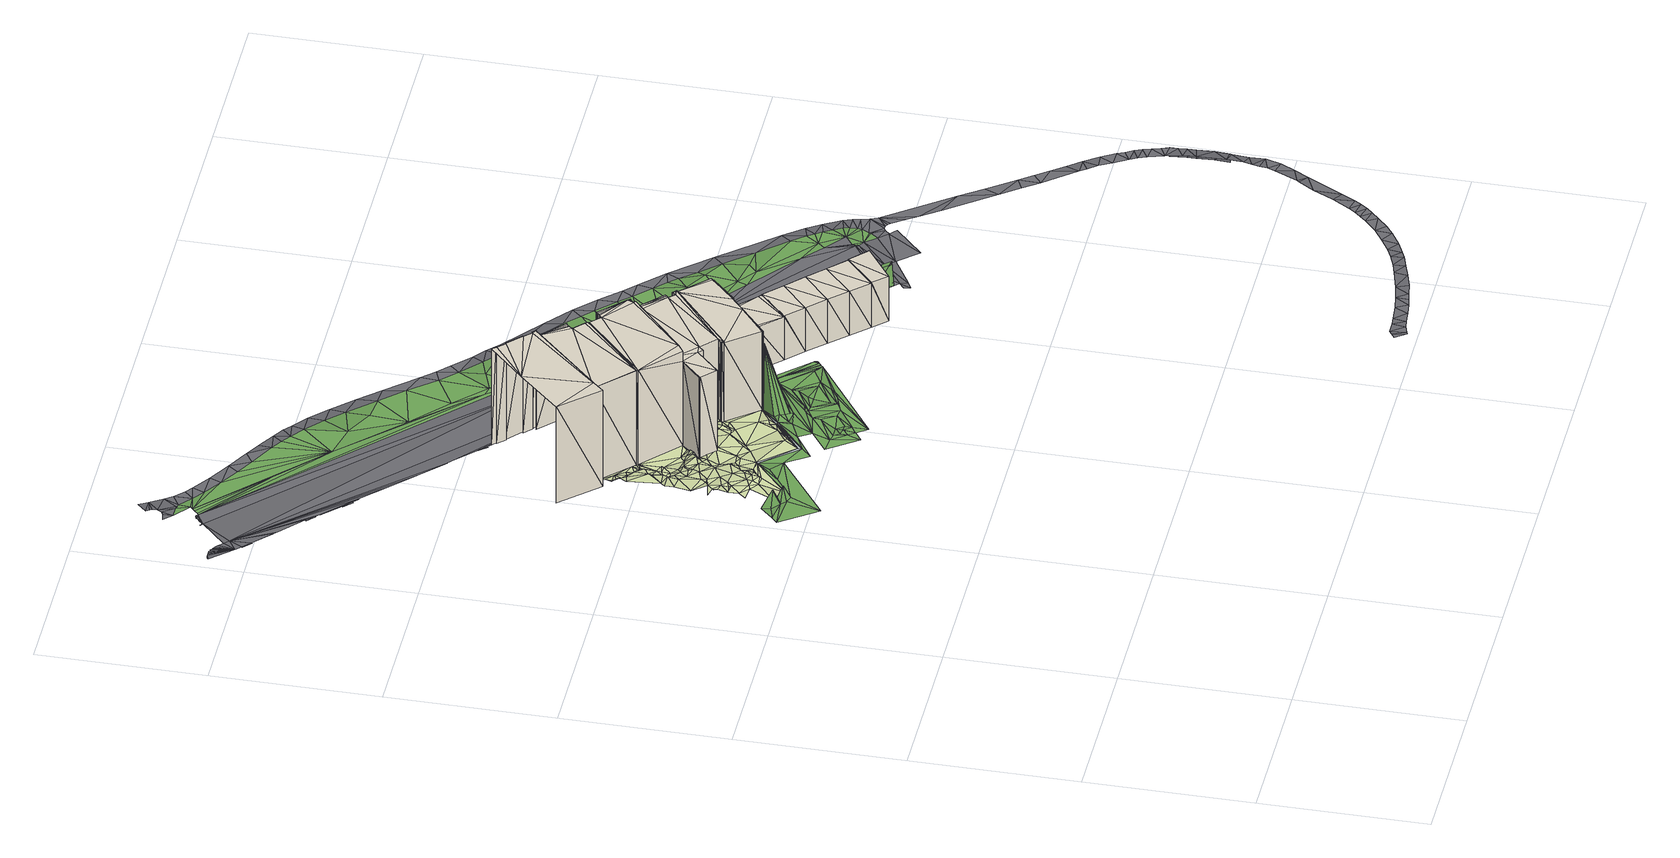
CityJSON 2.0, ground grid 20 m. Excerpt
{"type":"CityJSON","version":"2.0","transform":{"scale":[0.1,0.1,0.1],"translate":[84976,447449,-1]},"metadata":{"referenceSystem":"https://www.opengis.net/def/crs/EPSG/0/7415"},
"CityObjects":{
"building1":{"type":"Building","attributes":{"bgt_status":"bestaand","hoek":"(1:43.9)","identificatiebagpnd":"503100000029913","identificatiebagvbolaagstehuisnummer":"(1:503010000003308)","measuredHeight":13.64,"min-height-surface":0.24,"plaatsingspunt":"(1:85006.313447542.303)","plus_status":"geenWaarde","relatievehoogteligging":"0","tekst":"(1:49)"},"geometry":[{"type":"MultiSurface","lod":"1","boundaries":[[[0,1,2]],[[0,3,4]],[[1,0,5]],[[6,5,7]],[[6,7,8]],[[9,5,10]],[[5,9,7]],[[11,9,12]],[[9,10,12]],[[4,3,13]],[[5,4,10]],[[5,0,4]],[[13,3,14]],[[15,16,0]],[[0,16,3]],[[17,18,2]],[[2,18,15]],[[2,15,0]],[[19,17,1]],[[1,17,2]],[[20,21,8]],[[8,21,6]],[[22,20,7]],[[7,20,8]],[[23,22,9]],[[9,22,7]],[[24,23,11]],[[11,23,9]],[[25,24,12]],[[12,24,11]],[[26,25,10]],[[10,25,12]],[[27,26,4]],[[4,26,10]],[[28,27,13]],[[13,27,4]],[[29,28,14]],[[14,28,13]],[[30,29,16]],[[16,29,3]],[[3,29,14]]]}]},
"object1":{"type":"GenericCityObject","attributes":{"bgt_status":"bestaand","bgt_type":"muur","plus_status":"geenWaarde","plus_type":"waardeOnbekend","relatievehoogteligging":"0"},"geometry":[{"type":"MultiSurface","lod":"1","boundaries":[[[31,32,33]],[[34,31,33]],[[35,36,34]],[[37,38,31]],[[36,37,31]],[[34,36,31]]]}]},
"building2":{"type":"Building","attributes":{"bgt_status":"bestaand","hoek":"(1:43.9)","identificatiebagpnd":"503100000029914","identificatiebagvbohoogstehuisnummer":"(1:503010000003310)","identificatiebagvbolaagstehuisnummer":"(1:503010000003309)","measuredHeight":12.93,"min-height-surface":-0.14,"plaatsingspunt":"(1:85009.378447538.258)","plus_status":"geenWaarde","relatievehoogteligging":"0","tekst":"(1:50-51)"},"geometry":[{"type":"MultiSurface","lod":"1","boundaries":[[[39,40,16]],[[15,41,16]],[[42,39,16]],[[43,42,16]],[[41,43,16]],[[44,41,15]],[[44,45,46]],[[41,44,46]],[[47,48,44]],[[44,48,45]],[[18,49,15]],[[15,49,47]],[[15,47,44]],[[50,30,40]],[[40,30,16]],[[51,50,39]],[[39,50,40]],[[52,51,42]],[[42,51,39]],[[53,52,43]],[[43,52,42]],[[54,53,41]],[[41,53,43]],[[55,54,46]],[[46,54,41]],[[56,55,48]],[[48,55,45]],[[45,55,46]]]}]},
"building3":{"type":"Building","attributes":{"bgt_status":"bestaand","hoek":"(1:43.9)","identificatiebagpnd":"503100000022862","identificatiebagvbohoogstehuisnummer":"(1:503010000003312)","identificatiebagvbolaagstehuisnummer":"(1:503010000003311)","measuredHeight":12.83,"min-height-surface":-0.34,"plaatsingspunt":"(1:85011.805447532.804)","plus_status":"geenWaarde","relatievehoogteligging":"0","tekst":"(1:52-53)"},"geometry":[{"type":"MultiSurface","lod":"1","boundaries":[[[57,58,59]],[[57,60,58]],[[58,48,47]],[[58,61,48]],[[58,60,61]],[[57,62,63]],[[64,60,65]],[[66,64,65]],[[67,66,65]],[[67,65,68]],[[68,65,69]],[[65,70,71]],[[65,63,70]],[[60,63,65]],[[60,57,63]],[[72,73,57]],[[57,73,62]],[[74,72,59]],[[59,72,57]],[[75,76,58]],[[58,76,74]],[[58,74,59]],[[49,75,47]],[[47,75,58]],[[77,56,61]],[[61,56,48]],[[78,77,60]],[[60,77,61]],[[79,78,64]],[[64,78,60]],[[80,79,66]],[[66,79,64]],[[81,80,67]],[[67,80,66]],[[82,81,68]],[[68,81,67]],[[83,82,69]],[[69,82,68]],[[84,83,65]],[[65,83,69]],[[85,84,71]],[[71,84,65]],[[86,85,70]],[[70,85,71]],[[87,86,63]],[[63,86,70]],[[88,87,73]],[[73,87,62]],[[62,87,63]]]}]},
"object2":{"type":"GenericCityObject","attributes":{"bgt_status":"bestaand","bgt_type":"muur","plus_status":"geenWaarde","plus_type":"waardeOnbekend","relatievehoogteligging":"0"},"geometry":[{"type":"MultiSurface","lod":"1","boundaries":[[[35,37,36]],[[35,89,90]],[[37,35,90]]]}]},
"building4":{"type":"Building","attributes":{"bgt_status":"bestaand","hoek":"(1:43.9)","identificatiebagpnd":"503100000022863","identificatiebagvbohoogstehuisnummer":"(1:503010000003314)","identificatiebagvbolaagstehuisnummer":"(1:503010000003313)","measuredHeight":11.42,"min-height-surface":0.3,"plaatsingspunt":"(1:85018.008447530.384)","plus_status":"geenWaarde","relatievehoogteligging":"0","tekst":"(1:54-55)"},"geometry":[{"type":"MultiSurface","lod":"1","boundaries":[[[91,92,93]],[[91,94,95]],[[91,93,94]],[[96,93,92]],[[97,98,99]],[[99,74,100]],[[99,98,72]],[[100,74,101]],[[101,74,102]],[[99,72,74]],[[98,103,72]],[[72,103,73]],[[103,104,105]],[[105,106,107]],[[107,106,108]],[[103,98,104]],[[105,104,106]],[[98,93,104]],[[109,96,92]],[[104,93,96]],[[109,110,96]],[[110,109,111]],[[112,113,91]],[[91,113,92]],[[114,115,95]],[[95,115,112]],[[95,112,91]],[[116,114,94]],[[94,114,95]],[[117,116,93]],[[93,116,94]],[[118,117,98]],[[98,117,93]],[[119,118,97]],[[97,118,98]],[[120,119,99]],[[99,119,97]],[[121,120,100]],[[100,120,99]],[[122,121,101]],[[101,121,100]],[[123,122,102]],[[102,122,101]],[[76,123,74]],[[74,123,102]],[[124,88,103]],[[103,88,73]],[[125,124,105]],[[105,124,103]],[[126,125,107]],[[107,125,105]],[[127,126,108]],[[108,126,107]],[[128,127,106]],[[106,127,108]],[[129,128,104]],[[104,128,106]],[[130,129,96]],[[96,129,104]],[[131,130,110]],[[110,130,96]],[[132,131,111]],[[111,131,110]],[[133,132,109]],[[109,132,111]],[[134,133,113]],[[113,133,92]],[[92,133,109]]]}]},
"building5":{"type":"Building","attributes":{"bgt_status":"bestaand","hoek":"(1:43.9)","identificatiebagpnd":"503100000026302","identificatiebagvbolaagstehuisnummer":"(1:503010000003316)","measuredHeight":11.22,"min-height-surface":0.28,"plaatsingspunt":"(1:85021.496447524.002)","plus_status":"geenWaarde","relatievehoogteligging":"0","tekst":"(1:57)"},"geometry":[{"type":"MultiSurface","lod":"1","boundaries":[[[135,136,137]],[[137,113,138]],[[138,113,139]],[[139,140,141]],[[139,112,140]],[[139,113,112]],[[137,142,113]],[[135,137,138]],[[143,144,135]],[[135,144,136]],[[145,143,138]],[[138,143,135]],[[146,145,139]],[[139,145,138]],[[89,146,141]],[[141,146,139]],[[90,89,140]],[[140,89,141]],[[115,90,112]],[[112,90,140]],[[147,134,142]],[[142,134,113]],[[148,147,137]],[[137,147,142]],[[144,148,136]],[[136,148,137]]]}]},
"object3":{"type":"GenericCityObject","attributes":{"bgt_status":"bestaand","bgt_type":"muur","plus_status":"geenWaarde","plus_type":"waardeOnbekend","relatievehoogteligging":"0"},"geometry":[{"type":"MultiSurface","lod":"1","boundaries":[[[149,147,150]],[[150,147,144]],[[150,144,151]],[[147,148,144]]]}]},
"building6":{"type":"Building","attributes":{"bgt_status":"bestaand","hoek":"(1:46.1)","identificatiebagpnd":"503100000018587","identificatiebagvbolaagstehuisnummer":"(1:503010000005337)","measuredHeight":6.19,"min-height-surface":0.2,"plaatsingspunt":"(1:85027.406447519.861)","plus_status":"geenWaarde","relatievehoogteligging":"0","tekst":"(1:77)"},"geometry":[{"type":"MultiSurface","lod":"1","boundaries":[[[152,153,154]],[[155,156,157]],[[154,155,157]],[[158,159,155]],[[154,158,155]],[[153,158,154]],[[153,160,158]],[[161,162,152]],[[152,162,153]],[[163,164,157]],[[157,164,154]],[[165,163,156]],[[156,163,157]],[[166,165,155]],[[155,165,156]],[[167,166,159]],[[159,166,155]],[[168,167,158]],[[158,167,159]],[[169,168,160]],[[160,168,158]],[[162,169,153]],[[153,169,160]]]}]},
"object4":{"type":"GenericCityObject","attributes":{"bgt_status":"bestaand","bgt_type":"muur","plus_status":"geenWaarde","plus_type":"waardeOnbekend","relatievehoogteligging":"0"},"geometry":[{"type":"MultiSurface","lod":"1","boundaries":[[[169,170,171]],[[169,167,168]],[[171,172,167]],[[169,171,167]]]}]},
"building7":{"type":"Building","attributes":{"bgt_status":"bestaand","identificatiebagpnd":"503100000018590","measuredHeight":6.28,"min-height-surface":0.19,"plus_status":"geenWaarde","relatievehoogteligging":"0"},"geometry":[{"type":"MultiSurface","lod":"1","boundaries":[[[173,174,175]],[[173,175,176]],[[164,177,154]],[[154,177,176]],[[176,177,173]],[[152,154,175]],[[175,154,176]],[[178,161,174]],[[174,161,152]],[[174,152,175]]]}]},
"building8":{"type":"Building","attributes":{"bgt_status":"bestaand","hoek":"(1:46.1)","identificatiebagpnd":"503100000027996","identificatiebagvbolaagstehuisnummer":"(1:503010000005336)","measuredHeight":6.31,"min-height-surface":0.19,"plaatsingspunt":"(1:85031.465447515.641)","plus_status":"geenWaarde","relatievehoogteligging":"0","tekst":"(1:75)"},"geometry":[{"type":"MultiSurface","lod":"1","boundaries":[[[179,180,174]],[[179,174,173]],[[177,181,173]],[[173,181,179]],[[182,178,180]],[[180,178,174]]]}]},
"building9":{"type":"Building","attributes":{"bgt_status":"bestaand","identificatiebagpnd":"503100000027998","measuredHeight":6.31,"min-height-surface":0.19,"plus_status":"geenWaarde","relatievehoogteligging":"0"},"geometry":[{"type":"MultiSurface","lod":"1","boundaries":[[[183,184,180]],[[183,180,179]],[[181,185,179]],[[179,185,183]],[[186,182,184]],[[184,182,180]]]}]},
"building10":{"type":"Building","attributes":{"bgt_status":"bestaand","hoek":"(1:46.1)","identificatiebagpnd":"503100000018594","identificatiebagvbolaagstehuisnummer":"(1:503010000005335)","measuredHeight":6.26,"min-height-surface":0.2,"plaatsingspunt":"(1:85035.520447511.425)","plus_status":"geenWaarde","relatievehoogteligging":"0","tekst":"(1:73)"},"geometry":[{"type":"MultiSurface","lod":"1","boundaries":[[[187,188,184]],[[187,184,183]],[[185,189,183]],[[183,189,187]],[[190,186,188]],[[188,186,184]]]}]},
"building11":{"type":"Building","attributes":{"bgt_status":"bestaand","identificatiebagpnd":"503100000027997","measuredHeight":6.42,"min-height-surface":0.2,"plus_status":"geenWaarde","relatievehoogteligging":"0"},"geometry":[{"type":"MultiSurface","lod":"1","boundaries":[[[191,192,193]],[[191,193,194]],[[189,195,187]],[[187,195,194]],[[194,195,191]],[[188,187,193]],[[193,187,194]],[[196,190,192]],[[192,190,188]],[[192,188,193]]]}]},
"landuse1":{"type":"LandUse","attributes":{"bgt_fysiekvoorkomen":"erf","bgt_status":"bestaand","onbegroeidterreindeeloptalud":"0","plus_fysiekvoorkomen":"waardeOnbekend","plus_status":"geenWaarde","relatievehoogteligging":"0"},"geometry":[{"type":"MultiSurface","lod":"1","boundaries":[[[197,198,199]],[[200,197,199]],[[201,202,203]],[[200,203,197]],[[201,204,205]],[[201,203,206]],[[205,207,208]],[[206,204,201]],[[204,209,205]],[[209,207,205]],[[208,210,211]],[[210,212,213]],[[208,207,210]],[[206,203,200]],[[210,207,212]],[[214,200,199]],[[199,198,33]],[[204,215,209]],[[207,209,215]],[[206,216,204]],[[217,206,200]],[[212,218,219]],[[216,215,204]],[[216,206,217]],[[220,221,219]],[[222,212,207]],[[215,222,207]],[[217,200,223]],[[224,219,218]],[[225,218,212]],[[216,217,226]],[[223,200,214]],[[224,220,219]],[[227,215,216]],[[226,217,223]],[[225,212,222]],[[228,229,221]],[[214,199,33]],[[227,222,215]],[[225,224,218]],[[220,228,221]],[[230,216,226]],[[231,223,214]],[[228,232,229]],[[231,226,223]],[[227,216,230]],[[233,226,231]],[[234,220,224]],[[224,225,235]],[[230,226,236]],[[226,233,236]],[[237,232,228]],[[222,238,225]],[[228,220,239]],[[239,220,234]],[[227,230,240]],[[234,224,235]],[[238,222,227]],[[240,230,236]],[[241,233,231]],[[231,214,33]],[[242,243,232]],[[238,235,225]],[[237,244,232]],[[236,233,241]],[[241,240,236]],[[245,228,239]],[[245,237,228]],[[244,242,232]],[[246,239,234]],[[240,247,227]],[[243,248,249]],[[250,234,235]],[[251,252,253]],[[248,243,242]],[[241,231,33]],[[246,234,254]],[[255,256,252]],[[245,239,246]],[[247,238,227]],[[250,254,234]],[[249,256,255]],[[257,240,241]],[[258,237,245]],[[237,258,244]],[[259,249,248]],[[249,259,256]],[[260,235,238]],[[247,240,257]],[[256,261,252]],[[253,252,261]],[[262,245,246]],[[263,250,235]],[[253,261,18]],[[259,248,264]],[[242,265,248]],[[262,258,245]],[[266,254,250]],[[254,267,246]],[[256,259,261]],[[263,235,260]],[[257,241,32]],[[264,248,268]],[[247,269,238]],[[270,242,244]],[[248,265,268]],[[258,270,244]],[[241,33,32]],[[261,259,264]],[[269,260,238]],[[267,254,266]],[[246,271,262]],[[266,250,263]],[[257,272,247]],[[242,273,265]],[[262,274,258]],[[246,267,271]],[[247,272,269]],[[275,261,264]],[[275,264,268]],[[242,270,273]],[[274,270,258]],[[268,265,276]],[[277,265,273]],[[265,277,276]],[[263,278,266]],[[266,278,267]],[[260,279,263]],[[257,280,272]],[[257,32,280]],[[268,276,275]],[[261,49,18]],[[273,281,277]],[[269,282,260]],[[283,276,277]],[[284,274,262]],[[278,263,279]],[[283,277,281]],[[271,284,262]],[[279,260,282]],[[285,270,274]],[[261,275,286]],[[269,272,287]],[[281,273,288]],[[273,270,288]],[[283,281,288]],[[275,276,286]],[[284,285,274]],[[276,283,286]],[[278,289,267]],[[284,270,285]],[[287,272,280]],[[289,278,279]],[[267,290,271]],[[270,291,288]],[[283,288,286]],[[261,286,49]],[[123,279,282]],[[32,292,280]],[[75,270,284]],[[271,290,284]],[[286,288,293]],[[288,291,293]],[[270,75,291]],[[290,267,289]],[[289,279,123]],[[282,269,294]],[[294,269,287]],[[122,123,282]],[[280,292,287]],[[293,49,286]],[[291,75,293]],[[122,282,295]],[[75,49,293]],[[123,296,289]],[[75,284,297]],[[282,294,295]],[[297,284,290]],[[290,289,296]],[[32,31,298]],[[32,298,292]],[[296,123,299]],[[121,122,295]],[[300,290,296]],[[292,301,287]],[[294,287,302]],[[299,300,296]],[[297,290,300]],[[287,301,302]],[[294,121,295]],[[303,300,299]],[[303,297,300]],[[299,123,304]],[[302,121,294]],[[292,305,301]],[[75,297,76]],[[292,298,305]],[[303,299,304]],[[304,297,303]],[[31,306,298]],[[304,123,76]],[[121,302,307]],[[301,308,302]],[[297,304,76]],[[301,305,308]],[[298,309,305]],[[31,38,306]],[[302,308,307]],[[298,306,309]],[[121,307,120]],[[305,310,308]],[[307,308,311]],[[306,38,309]],[[309,312,305]],[[307,313,120]],[[311,313,307]],[[310,305,312]],[[308,314,311]],[[308,310,314]],[[313,311,315]],[[313,119,120]],[[311,314,316]],[[119,313,315]],[[309,38,317]],[[314,310,318]],[[318,316,314]],[[119,315,319]],[[320,315,311]],[[38,37,317]],[[311,316,320]],[[309,317,312]],[[119,319,118]],[[321,318,310]],[[319,315,320]],[[322,317,37]],[[312,321,310]],[[318,114,316]],[[320,316,114]],[[118,319,323]],[[322,312,317]],[[319,320,323]],[[321,114,318]],[[323,320,116]],[[320,114,116]],[[115,114,321]],[[118,323,117]],[[90,322,37]],[[323,116,117]],[[90,312,322]],[[90,321,312]],[[115,321,90]]]}]},
"plantcover1":{"type":"PlantCover","attributes":{"begroeidterreindeeloptalud":"0","bgt_status":"bestaand","class":"groenvoorziening","plus_fysiekvoorkomen":"heesters","plus_status":"geenWaarde","relatievehoogteligging":"0"},"geometry":[{"type":"MultiSurface","lod":"1","boundaries":[[[324,325,326]],[[327,328,329]],[[330,198,331]],[[330,332,198]],[[333,198,332]],[[334,33,198]],[[333,335,34]],[[33,333,34]],[[336,35,34]],[[337,146,89]],[[338,339,340]],[[341,89,35]],[[342,343,325]],[[344,345,343]],[[344,346,345]],[[347,344,343]],[[342,347,343]],[[342,348,347]],[[349,342,325]],[[349,350,342]],[[324,349,325]],[[146,326,325]],[[338,351,352]],[[353,146,354]],[[353,326,146]],[[355,356,357]],[[358,359,35]],[[335,336,34]],[[337,354,146]],[[353,360,326]],[[361,362,363]],[[364,354,337]],[[363,337,89]],[[337,365,364]],[[351,357,89]],[[362,337,363]],[[366,356,367]],[[360,368,326]],[[338,355,357]],[[369,353,370]],[[362,361,366]],[[353,354,364]],[[341,371,352]],[[372,373,368]],[[352,351,89]],[[338,357,351]],[[352,371,374]],[[375,376,373]],[[89,341,352]],[[35,336,358]],[[377,330,378]],[[378,379,380]],[[377,378,329]],[[380,328,327]],[[378,330,331]],[[379,328,380]],[[379,378,331]],[[377,332,330]],[[356,361,357]],[[370,353,364]],[[198,379,331]],[[198,328,379]],[[357,363,89]],[[357,361,363]],[[327,378,380]],[[327,329,378]],[[381,352,374]],[[341,35,371]],[[375,359,358]],[[371,35,359]],[[381,374,375]],[[371,359,374]],[[367,372,369]],[[360,372,368]],[[369,360,353]],[[382,355,383]],[[367,369,370]],[[367,356,372]],[[369,372,360]],[[356,355,382]],[[376,358,336]],[[376,375,358]],[[340,384,383]],[[382,372,356]],[[385,382,383]],[[373,372,382]],[[365,367,370]],[[366,361,356]],[[364,365,370]],[[337,362,365]],[[386,384,339]],[[374,359,375]],[[339,381,375]],[[338,352,381]],[[334,387,33]],[[333,33,387]],[[365,366,367]],[[365,362,366]],[[382,385,386]],[[383,355,340]],[[339,384,340]],[[385,383,384]],[[338,340,355]],[[338,381,339]],[[373,339,375]],[[373,386,339]],[[382,386,373]],[[385,384,386]],[[333,334,198]],[[333,387,334]]]}]},
"plantcover2":{"type":"PlantCover","attributes":{"begroeidterreindeeloptalud":"0","bgt_status":"bestaand","class":"groenvoorziening","plus_fysiekvoorkomen":"heesters","plus_status":"geenWaarde","relatievehoogteligging":"0"},"geometry":[{"type":"MultiSurface","lod":"1","boundaries":[[[388,389,390]],[[391,392,390]],[[389,393,390]],[[390,393,391]]]}]},
"plantcover3":{"type":"PlantCover","attributes":{"begroeidterreindeeloptalud":"0","bgt_status":"bestaand","class":"groenvoorziening","plus_fysiekvoorkomen":"heesters","plus_status":"geenWaarde","relatievehoogteligging":"0"},"geometry":[{"type":"MultiSurface","lod":"1","boundaries":[[[394,395,389]],[[392,396,397]],[[393,398,399]],[[391,393,399]],[[395,398,389]],[[389,398,393]],[[396,391,399]],[[390,392,397]],[[391,396,392]],[[397,394,388]],[[397,388,390]],[[394,389,388]]]}]},
"plantcover4":{"type":"PlantCover","attributes":{"begroeidterreindeeloptalud":"0","bgt_status":"bestaand","class":"groenvoorziening","plus_fysiekvoorkomen":"gras-enkruidachtigen","plus_status":"geenWaarde","relatievehoogteligging":"0"},"geometry":[{"type":"MultiSurface","lod":"1","boundaries":[[[400,401,373]],[[396,402,403]],[[404,405,395]],[[399,376,406]],[[407,408,409]],[[395,410,407]],[[398,395,407]],[[410,405,411]],[[412,413,401]],[[411,405,414]],[[408,415,373]],[[394,404,395]],[[409,398,407]],[[376,399,398]],[[402,399,406]],[[404,394,403]],[[399,402,396]],[[396,403,397]],[[397,403,394]],[[409,408,373]],[[407,415,408]],[[376,409,373]],[[376,398,409]],[[415,412,373]],[[412,401,400]],[[373,412,400]],[[415,413,412]],[[395,405,410]],[[411,401,413]],[[404,414,405]],[[404,401,414]],[[410,411,413]],[[414,401,411]]]}]},
"road1":{"type":"Road","attributes":{"bgt_status":"bestaand","function":"voetpad","plus_functiewegdeel":"waardeOnbekend","plus_fysiekvoorkomenwegdeel":"gebakkenklinkers","plus_status":"geenWaarde","relatievehoogteligging":"0","surfacematerial":"openverharding","wegdeeloptalud":"0"},"geometry":[{"type":"MultiSurface","lod":"1","boundaries":[[[416,417,418]],[[134,419,417]],[[134,420,419]],[[421,422,423]],[[424,423,425]],[[426,427,428]],[[429,430,147]],[[423,424,431]],[[430,432,147]],[[432,433,147]],[[434,425,427]],[[429,149,428]],[[435,421,431]],[[435,431,436]],[[421,423,431]],[[434,424,425]],[[437,431,424]],[[434,427,438]],[[438,427,439]],[[439,427,440]],[[440,427,441]],[[441,427,442]],[[442,427,443]],[[443,427,444]],[[444,427,445]],[[426,446,427]],[[445,427,446]],[[433,420,134]],[[426,428,169]],[[162,426,169]],[[169,428,170]],[[170,428,149]],[[134,147,433]],[[149,429,147]],[[133,134,417]],[[132,133,417]],[[127,132,417]],[[126,127,417]],[[83,126,417]],[[83,85,126]],[[82,83,417]],[[84,85,83]],[[50,82,417]],[[50,417,29]],[[28,29,417]],[[30,50,29]],[[25,28,417]],[[27,28,25]],[[24,25,417]],[[26,27,25]],[[20,24,417]],[[23,24,20]],[[21,20,417]],[[22,23,20]],[[447,21,417]],[[447,448,21]],[[449,448,450]],[[451,447,417]],[[450,448,447]],[[452,416,418]],[[451,417,416]],[[453,416,452]],[[452,418,454]],[[454,418,455]],[[455,418,456]],[[457,455,458]],[[458,455,459]],[[460,418,461]],[[462,459,463]],[[459,464,463]],[[459,455,464]],[[464,456,465]],[[464,455,456]],[[456,418,466]],[[466,418,467]],[[468,467,469]],[[467,460,469]],[[467,418,460]],[[461,418,470]],[[470,418,471]],[[472,470,471]],[[473,418,474]],[[475,471,476]],[[471,473,476]],[[471,418,473]],[[477,474,478]],[[479,477,480]],[[480,477,481]],[[481,477,482]],[[482,477,478]],[[478,474,483]],[[483,474,484]],[[484,474,485]],[[485,474,486]],[[486,474,487]],[[487,474,488]],[[488,474,489]],[[489,474,490]],[[490,474,491]],[[491,474,492]],[[492,474,493]],[[493,474,494]],[[494,474,495]],[[474,496,495]],[[474,418,496]]]}]},
"landuse2":{"type":"LandUse","attributes":{"bgt_fysiekvoorkomen":"erf","bgt_status":"bestaand","onbegroeidterreindeeloptalud":"0","plus_fysiekvoorkomen":"waardeOnbekend","plus_status":"geenWaarde","relatievehoogteligging":"0"},"geometry":[{"type":"MultiSurface","lod":"1","boundaries":[[[82,50,56]],[[82,77,81]],[[81,77,80]],[[80,77,79]],[[79,77,78]],[[82,56,77]],[[50,55,56]],[[52,53,55]],[[55,53,54]],[[51,52,55]],[[50,51,55]]]}]},
"plantcover5":{"type":"PlantCover","attributes":{"begroeidterreindeeloptalud":"0","bgt_status":"bestaand","class":"groenvoorziening","plus_fysiekvoorkomen":"heesters","plus_status":"geenWaarde","relatievehoogteligging":"0"},"geometry":[{"type":"MultiSurface","lod":"1","boundaries":[[[497,498,499]],[[500,501,502]],[[497,501,498]],[[500,498,501]],[[502,497,499]],[[502,501,497]]]}]},
"plantcover6":{"type":"PlantCover","attributes":{"begroeidterreindeeloptalud":"0","bgt_status":"bestaand","class":"groenvoorziening","plus_fysiekvoorkomen":"heesters","plus_status":"geenWaarde","relatievehoogteligging":"0"},"geometry":[{"type":"MultiSurface","lod":"1","boundaries":[[[498,407,410]],[[499,498,410]],[[500,407,498]],[[413,499,410]],[[500,415,407]],[[413,502,499]],[[413,415,502]],[[502,415,500]]]}]},
"road2":{"type":"Road","attributes":{"bgt_status":"bestaand","function":"rijbaanlokaleweg","plus_functiewegdeel":"waardeOnbekend","plus_fysiekvoorkomenwegdeel":"betonstraatstenen","plus_status":"geenWaarde","relatievehoogteligging":"0","surfacematerial":"openverharding","wegdeeloptalud":"0"},"geometry":[{"type":"MultiSurface","lod":"1","boundaries":[[[427,503,428]],[[427,425,504]],[[505,417,506]],[[506,417,507]],[[507,420,508]],[[428,503,509]],[[427,504,503]],[[508,429,509]],[[510,417,505]],[[510,511,417]],[[428,509,429]],[[429,508,430]],[[430,508,432]],[[432,508,433]],[[433,508,420]],[[420,507,419]],[[419,507,417]],[[417,511,418]],[[418,511,512]],[[496,418,512]]]}]},
"landuse3":{"type":"LandUse","attributes":{"bgt_fysiekvoorkomen":"erf","bgt_status":"bestaand","onbegroeidterreindeeloptalud":"0","plus_fysiekvoorkomen":"waardeOnbekend","plus_status":"geenWaarde","relatievehoogteligging":"0"},"geometry":[{"type":"MultiSurface","lod":"1","boundaries":[[[126,85,125]],[[85,86,125]],[[125,88,124]],[[125,86,88]],[[88,86,87]]]}]},
"plantcover7":{"type":"PlantCover","attributes":{"begroeidterreindeeloptalud":"0","bgt_status":"bestaand","class":"groenvoorziening","plus_fysiekvoorkomen":"heesters","plus_status":"geenWaarde","relatievehoogteligging":"0"},"geometry":[{"type":"MultiSurface","lod":"1","boundaries":[[[324,326,513]],[[324,513,514]],[[514,513,515]],[[513,368,373]],[[401,513,373]],[[515,513,401]],[[326,368,513]]]}]},
"road3":{"type":"Road","attributes":{"bgt_status":"bestaand","function":"parkeervlak","plus_functiewegdeel":"waardeOnbekend","plus_fysiekvoorkomenwegdeel":"betonstraatstenen","plus_status":"geenWaarde","relatievehoogteligging":"0","surfacematerial":"openverharding","wegdeeloptalud":"0"},"geometry":[{"type":"MultiSurface","lod":"1","boundaries":[[[516,517,518]],[[519,507,520]],[[520,508,521]],[[521,509,522]],[[504,518,523]],[[503,523,524]],[[523,503,504]],[[517,525,518]],[[526,512,511]],[[522,503,527]],[[528,506,519]],[[529,516,518]],[[504,529,518]],[[504,530,529]],[[531,505,528]],[[530,504,532]],[[533,532,504]],[[534,533,504]],[[535,504,536]],[[536,504,537]],[[527,503,524]],[[535,534,504]],[[531,538,510]],[[503,522,509]],[[509,521,508]],[[508,520,507]],[[507,519,506]],[[506,528,505]],[[505,531,510]],[[510,538,511]],[[539,540,512]],[[541,539,512]],[[542,541,512]],[[543,542,512]],[[544,543,512]],[[545,544,512]],[[546,545,512]],[[526,546,512]],[[526,547,546]],[[526,548,547]],[[549,550,548]],[[551,549,548]],[[552,551,548]],[[526,552,548]],[[553,554,552]],[[555,553,552]],[[555,556,553]],[[526,555,552]],[[538,526,511]]]}]},
"landuse4":{"type":"LandUse","attributes":{"bgt_fysiekvoorkomen":"erf","bgt_status":"bestaand","onbegroeidterreindeeloptalud":"0","plus_fysiekvoorkomen":"waardeOnbekend","plus_status":"geenWaarde","relatievehoogteligging":"0"},"geometry":[{"type":"MultiSurface","lod":"1","boundaries":[[[557,127,128]],[[128,129,130]],[[131,128,130]],[[557,128,131]],[[132,557,131]],[[132,127,557]]]}]},
"plantcover8":{"type":"PlantCover","attributes":{"begroeidterreindeeloptalud":"0","bgt_status":"bestaand","class":"groenvoorziening","plus_fysiekvoorkomen":"heesters","plus_status":"geenWaarde","relatievehoogteligging":"0"},"geometry":[{"type":"MultiSurface","lod":"1","boundaries":[[[558,559,538]],[[558,538,560]],[[561,531,562]],[[523,518,563]],[[520,564,565]],[[519,565,566]],[[567,519,566]],[[568,528,567]],[[564,521,569]],[[569,521,570]],[[570,522,571]],[[571,527,572]],[[524,573,574]],[[523,563,573]],[[575,526,538]],[[572,527,574]],[[524,523,573]],[[562,531,568]],[[524,574,527]],[[527,571,522]],[[522,570,521]],[[521,564,520]],[[520,565,519]],[[519,567,528]],[[528,568,531]],[[531,561,538]],[[576,577,526]],[[526,577,578]],[[577,579,578]],[[526,575,576]],[[575,559,580]],[[575,538,559]],[[581,577,576]],[[581,579,577]],[[582,575,580]],[[582,576,575]],[[560,561,562]],[[560,538,561]]]}]},
"plantcover9":{"type":"PlantCover","attributes":{"begroeidterreindeeloptalud":"0","bgt_status":"bestaand","class":"groenvoorziening","plus_fysiekvoorkomen":"gras-enkruidachtigen","plus_status":"geenWaarde","relatievehoogteligging":"0"},"geometry":[{"type":"MultiSurface","lod":"1","boundaries":[[[583,584,585]],[[586,587,588]],[[589,588,582]],[[590,584,583]],[[591,592,581]],[[576,593,594]],[[580,595,582]],[[576,596,593]],[[597,596,576]],[[598,597,576]],[[599,598,576]],[[600,599,576]],[[588,600,576]],[[588,587,600]],[[601,586,589]],[[595,601,582]],[[602,595,580]],[[559,603,602]],[[603,559,604]],[[605,606,566]],[[607,605,565]],[[608,609,604]],[[607,564,610]],[[611,612,570]],[[610,564,613]],[[611,614,612]],[[615,616,611]],[[525,617,618]],[[619,620,525]],[[621,619,525]],[[622,621,525]],[[623,622,624]],[[625,623,624]],[[625,624,626]],[[622,525,624]],[[624,517,537]],[[537,534,536]],[[613,569,612]],[[536,534,535]],[[573,627,574]],[[537,533,534]],[[537,517,533]],[[627,628,629]],[[533,529,532]],[[628,573,630]],[[532,529,530]],[[533,516,529]],[[563,518,525]],[[533,517,516]],[[563,525,618]],[[563,618,631]],[[624,525,517]],[[620,617,525]],[[632,615,629]],[[633,563,631]],[[633,630,563]],[[634,568,606]],[[634,608,560]],[[573,563,630]],[[615,632,616]],[[572,615,611]],[[571,611,570]],[[570,612,569]],[[569,613,564]],[[564,607,565]],[[565,605,566]],[[566,606,567]],[[567,606,568]],[[568,634,562]],[[562,634,560]],[[560,608,558]],[[604,609,603]],[[602,580,559]],[[576,594,581]],[[588,576,582]],[[594,591,581]],[[592,590,581]],[[592,584,590]],[[635,590,583]],[[558,604,559]],[[558,608,604]],[[574,615,572]],[[574,629,615]],[[601,589,582]],[[586,588,589]],[[574,627,629]],[[573,628,627]],[[572,611,571]],[[616,614,611]]]}]},
"road4":{"type":"Road","attributes":{"bgt_status":"bestaand","function":"voetpad","plus_functiewegdeel":"waardeOnbekend","plus_fysiekvoorkomenwegdeel":"asfalt","plus_status":"geenWaarde","relatievehoogteligging":"0","surfacematerial":"geslotenverharding","wegdeeloptalud":"0"},"geometry":[{"type":"MultiSurface","lod":"1","boundaries":[[[631,618,636]],[[632,629,637]],[[613,612,638]],[[639,640,587]],[[606,641,642]],[[643,644,597]],[[625,645,646]],[[623,646,647]],[[646,648,647]],[[649,650,603]],[[617,620,651]],[[650,652,602]],[[625,626,645]],[[653,621,654]],[[603,650,602]],[[647,654,622]],[[632,637,655]],[[656,657,658]],[[659,660,661]],[[662,663,664]],[[665,662,664]],[[666,663,667]],[[668,669,670]],[[671,668,672]],[[673,674,675]],[[676,677,678]],[[679,680,681]],[[682,679,681]],[[683,682,684]],[[685,683,684]],[[686,685,687]],[[688,686,689]],[[690,688,691]],[[692,690,693]],[[694,692,695]],[[694,695,696]],[[692,693,695]],[[690,691,693]],[[697,698,699]],[[688,689,691]],[[680,698,700]],[[701,702,699]],[[689,686,687]],[[685,684,687]],[[701,677,703]],[[700,681,680]],[[684,682,681]],[[704,705,678]],[[706,707,708]],[[698,697,700]],[[709,710,711]],[[699,702,697]],[[704,710,705]],[[674,712,711]],[[702,701,703]],[[677,676,703]],[[675,707,713]],[[709,705,710]],[[676,678,705]],[[712,709,711]],[[714,715,708]],[[674,673,712]],[[675,713,673]],[[714,716,717]],[[707,706,713]],[[716,671,718]],[[708,715,706]],[[714,719,715]],[[672,718,671]],[[714,717,719]],[[720,721,722]],[[716,718,717]],[[669,721,723]],[[724,720,722]],[[725,726,727]],[[668,728,672]],[[724,726,725]],[[729,730,727]],[[728,668,670]],[[669,723,670]],[[729,665,664]],[[731,732,733]],[[723,721,720]],[[724,725,720]],[[667,660,734]],[[732,659,661]],[[725,727,730]],[[657,735,733]],[[730,729,664]],[[734,666,667]],[[664,663,666]],[[736,656,658]],[[737,738,739]],[[660,659,734]],[[736,738,737]],[[659,732,731]],[[733,735,731]],[[657,740,735]],[[657,656,740]],[[739,741,742]],[[736,737,656]],[[741,743,742]],[[739,744,737]],[[743,745,746]],[[739,742,744]],[[743,747,742]],[[743,746,747]],[[745,647,648]],[[746,745,748]],[[748,745,749]],[[749,745,750]],[[750,745,648]],[[638,751,613]],[[626,752,645]],[[623,625,646]],[[651,619,653]],[[647,622,623]],[[631,636,753]],[[654,621,622]],[[651,636,617]],[[620,619,651]],[[621,653,619]],[[754,633,753]],[[618,617,636]],[[637,628,754]],[[633,631,753]],[[630,633,754]],[[628,630,754]],[[638,612,655]],[[637,629,628]],[[751,755,610]],[[641,607,755]],[[655,616,632]],[[608,756,757]],[[655,614,616]],[[642,756,634]],[[614,655,612]],[[607,610,755]],[[613,751,610]],[[605,607,641]],[[758,609,757]],[[641,606,605]],[[642,634,606]],[[758,649,603]],[[634,756,608]],[[608,757,609]],[[609,758,603]],[[602,652,595]],[[595,652,759]],[[601,595,759]],[[586,601,760]],[[640,600,587]],[[587,586,639]],[[761,599,600]],[[762,763,594]],[[599,764,598]],[[764,597,598]],[[765,584,592]],[[763,591,594]],[[766,585,584]],[[583,585,767]],[[635,583,768]],[[769,635,770]],[[770,635,768]],[[768,583,767]],[[767,585,766]],[[771,767,772]],[[773,771,772]],[[774,773,772]],[[774,772,775]],[[592,591,776]],[[644,596,597]],[[772,767,766]],[[593,762,594]],[[766,584,765]],[[592,777,765]],[[593,596,762]],[[777,592,776]],[[776,591,763]],[[644,762,596]],[[764,643,597]],[[778,764,599]],[[761,778,599]],[[640,761,600]],[[639,586,760]],[[760,601,759]],[[779,662,665]],[[780,779,729]],[[729,779,665]],[[781,780,727]],[[727,780,729]],[[782,781,726]],[[726,781,727]],[[783,782,724]],[[724,782,726]],[[784,783,722]],[[722,783,724]]]}]},
"plantcover10":{"type":"PlantCover","attributes":{"begroeidterreindeeloptalud":"0","bgt_status":"bestaand","class":"groenvoorziening","plus_fysiekvoorkomen":"heesters","plus_status":"geenWaarde","relatievehoogteligging":"0"},"geometry":[{"type":"MultiSurface","lod":"1","boundaries":[[[785,786,787]],[[788,196,789]],[[790,791,792]],[[791,442,443]],[[792,791,444]],[[445,792,444]],[[444,791,443]],[[440,441,791]],[[789,196,437]],[[793,794,795]],[[796,797,798]],[[795,789,437]],[[799,800,801]],[[802,787,803]],[[804,186,190]],[[805,178,182]],[[806,161,178]],[[807,162,161]],[[808,804,190]],[[785,809,186]],[[186,809,182]],[[787,810,803]],[[811,805,182]],[[812,813,178]],[[813,806,178]],[[814,161,806]],[[815,795,437]],[[797,438,439]],[[816,817,818]],[[801,190,196]],[[814,819,161]],[[819,162,807]],[[820,821,178]],[[812,821,822]],[[823,824,190]],[[804,825,186]],[[824,803,808]],[[808,803,804]],[[786,785,186]],[[826,426,827]],[[821,812,178]],[[822,828,829]],[[830,814,806]],[[827,819,814]],[[831,803,810]],[[832,833,787]],[[800,823,801]],[[824,808,190]],[[800,824,823]],[[800,802,824]],[[834,800,799]],[[817,802,800]],[[829,835,806]],[[827,814,830]],[[815,793,795]],[[797,439,791]],[[797,836,794]],[[439,440,791]],[[794,836,837]],[[441,442,791]],[[795,794,837]],[[798,797,794]],[[804,831,825]],[[804,803,831]],[[838,839,840]],[[828,835,829]],[[818,817,799]],[[841,802,817]],[[805,820,178]],[[805,842,820]],[[813,822,806]],[[822,821,843]],[[826,827,835]],[[426,819,827]],[[424,815,437]],[[424,793,815]],[[817,834,799]],[[817,800,834]],[[161,819,807]],[[426,162,819]],[[799,801,196]],[[823,190,801]],[[446,841,792]],[[790,792,844]],[[836,845,837]],[[816,196,788]],[[846,844,816]],[[788,846,816]],[[835,830,806]],[[835,827,830]],[[837,789,795]],[[837,845,789]],[[832,840,847]],[[821,820,842]],[[196,818,799]],[[196,816,818]],[[825,810,186]],[[810,787,786]],[[848,846,788]],[[844,817,816]],[[840,839,847]],[[828,426,826]],[[844,841,817]],[[802,803,824]],[[838,849,843]],[[847,850,811]],[[424,796,798]],[[434,438,797]],[[434,796,424]],[[434,797,796]],[[446,802,841]],[[843,828,822]],[[846,790,844]],[[836,797,791]],[[835,828,826]],[[849,426,828]],[[806,822,829]],[[813,812,822]],[[840,849,838]],[[833,785,787]],[[839,850,847]],[[805,811,850]],[[787,849,840]],[[446,426,849]],[[809,833,182]],[[809,785,833]],[[446,787,802]],[[446,849,787]],[[186,810,786]],[[825,831,810]],[[842,838,821]],[[842,805,839]],[[811,832,847]],[[832,787,840]],[[182,832,811]],[[182,833,832]],[[789,848,788]],[[789,845,790]],[[789,790,848]],[[845,836,790]],[[848,790,846]],[[836,791,790]],[[838,843,821]],[[849,828,843]],[[446,792,445]],[[841,844,792]],[[793,798,794]],[[793,424,798]],[[842,839,838]],[[805,850,839]]]}]},
"road5":{"type":"Road","attributes":{"bgt_status":"bestaand","function":"rijbaanlokaleweg","plus_functiewegdeel":"verkeersdrempel","plus_fysiekvoorkomenwegdeel":"waardeOnbekend","plus_status":"geenWaarde","relatievehoogteligging":"0","surfacematerial":"openverharding","wegdeeloptalud":"0"},"geometry":[{"type":"MultiSurface","lod":"1","boundaries":[[[423,624,537]],[[537,504,425]],[[423,537,425]]]}]},
"road6":{"type":"Road","attributes":{"bgt_status":"bestaand","function":"rijbaanlokaleweg","plus_functiewegdeel":"waardeOnbekend","plus_fysiekvoorkomenwegdeel":"betonstraatstenen","plus_status":"geenWaarde","relatievehoogteligging":"0","surfacematerial":"openverharding","wegdeeloptalud":"0"},"geometry":[{"type":"MultiSurface","lod":"1","boundaries":[[[851,752,852]],[[752,422,852]],[[752,626,422]],[[422,624,423]],[[624,422,626]]]}]}
},
"vertices":[
[244,850,146],[191,882,146],[232,837,146],[327,933,146],[323,936,146],[240,932,146],[284,975,146],[288,970,146],[289,971,146],[297,961,146],[314,945,146],[298,962,146],[315,946,146],[324,937,146],[328,933,146],[244,850,139],[327,933,139],[232,837,12],[244,850,9],[191,882,12],[289,971,12],[284,975,12],[288,970,12],[297,961,12],[298,962,12],[315,946,12],[314,945,12],[323,936,12],[324,937,12],[328,933,12],[327,933,9],
[344,637,14],[309,677,14],[307,675,14],[344,632,14],[385,668,16],[384,668,15],[383,669,15],[382,669,15],
[355,903,139],[357,904,139],[349,896,139],[353,901,139],[352,900,139],[286,810,139],[364,881,139],[362,884,139],[286,810,138],[364,881,138],[286,810,7],[357,904,9],[355,903,9],[353,901,9],[352,900,9],[349,896,9],[362,884,9],[364,881,7],
[343,773,138],[288,808,138],[333,766,138],[378,868,138],[366,880,138],[415,837,138],[413,839,138],[381,871,138],[416,846,138],[383,872,138],[384,874,138],[386,876,138],[416,847,138],[416,842,138],[418,844,138],[343,773,124],[415,837,124],[333,766,124],[288,808,7],[333,766,7],[366,880,7],[378,868,7],[381,871,7],[383,872,7],[384,874,7],[386,876,7],[416,847,7],[416,846,7],[418,844,7],[416,842,7],[413,839,7],[415,837,7],
[409,690,13],[409,691,13],
[379,729,124],[463,800,124],[383,736,124],[378,732,124],[378,731,124],[455,799,124],[358,748,124],[364,754,124],[353,753,124],[324,725,124],[307,741,124],[306,742,124],[421,831,124],[448,807,124],[424,834,124],[451,809,124],[426,836,124],[452,811,124],[462,801,124],[458,802,124],[459,804,124],[379,729,122],[463,800,122],[378,731,13],[379,729,13],[378,732,13],[383,736,13],[364,754,13],[358,748,13],[353,753,13],[324,725,13],[307,741,13],[306,742,13],[421,831,13],[424,834,13],[426,836,13],[452,811,13],[451,809,13],[448,807,13],[455,799,13],[458,802,13],[459,804,13],[462,801,13],[463,800,13],
[464,735,122],[494,764,122],[493,765,122],[463,736,122],[446,721,122],[409,691,122],[409,690,122],[496,767,122],[464,735,13],[494,764,13],[463,736,13],[446,721,13],[496,767,13],[493,765,13],
[500,763,14],[498,761,14],[497,761,14],
[543,719,72],[540,722,72],[508,686,72],[484,714,72],[483,714,72],[482,713,72],[516,741,72],[515,742,72],[518,743,72],[543,719,12],[540,722,12],[482,713,12],[508,686,12],[483,714,12],[484,714,12],[515,742,12],[516,741,12],[518,743,12],
[514,748,14],[512,746,14],[512,745,14],
[528,666,73],[564,698,73],[543,719,73],[508,686,73],[528,666,12],[564,698,12],
[548,645,73],[585,678,73],[548,645,12],[585,678,12],
[568,624,73],[605,658,73],[568,624,12],[605,658,12],
[588,603,73],[626,637,73],[588,603,12],[626,637,12],
[604,586,74],[647,617,74],[626,637,74],[588,603,74],[604,586,12],[647,617,12],
[243,644,15],[252,626,14],[261,634,13],[269,666,14],[248,684,14],[241,676,14],[258,674,14],[256,695,17],[244,696,16],[262,676,16],[254,706,17],[249,709,15],[256,698,15],[249,715,15],[246,713,16],[253,721,16],[238,718,14],[280,665,14],[261,700,17],[271,680,17],[270,673,17],[260,725,14],[241,738,14],[257,755,16],[244,758,15],[271,711,16],[281,668,16],[265,731,14],[264,724,16],[279,676,18],[278,698,18],[259,768,16],[245,769,14],[283,685,17],[284,670,14],[250,774,13],[287,675,16],[267,748,14],[274,735,17],[286,683,18],[263,774,15],[285,720,17],[265,762,15],[287,690,17],[295,678,14],[265,791,13],[246,813,13],[264,787,13],[270,768,7],[273,757,14],[295,704,18],[255,815,12],[252,822,12],[279,743,16],[244,831,13],[248,830,9],[249,837,10],[276,748,16],[248,827,12],[252,826,9],[297,695,15],[270,775,7],[256,821,9],[291,724,15],[261,830,8],[278,769,7],[290,739,16],[262,816,9],[267,807,12],[284,749,13],[285,755,14],[267,811,9],[296,717,14],[280,785,7],[286,762,8],[302,700,15],[274,798,12],[279,779,7],[268,818,9],[271,809,8],[270,806,12],[293,741,14],[295,736,16],[310,696,16],[274,802,12],[302,732,15],[275,805,8],[288,779,7],[284,780,11],[280,814,9],[315,701,15],[279,804,8],[304,745,16],[305,759,6],[283,805,9],[329,688,13],[283,809,9],[322,726,15],[311,735,16],[309,750,15],[310,764,7],[356,654,14],[313,749,16],[309,757,11],[334,697,15],[325,724,16],[318,753,15],[326,760,7],[338,695,13],[358,652,15],[340,740,17],[354,716,15],[374,666,13],[366,713,13],[360,730,16],[386,690,13],[353,748,16],[364,717,13],[358,746,16],[366,727,17],[384,677,13],[370,721,13],[362,751,16],[370,739,16],[377,722,14],[389,679,15],[373,741,16],
[509,646,12],[511,653,12],[469,688,12],[229,644,12],[225,654,14],[211,639,13],[243,629,14],[245,633,34],[235,588,13],[314,647,14],[281,647,14],[332,620,14],[365,642,14],[432,709,94],[417,690,100],[437,675,14],[435,683,15],[393,674,17],[511,648,12],[511,652,12],[512,650,12],[512,652,12],[512,651,12],[512,649,12],[512,648,12],[510,647,12],[511,647,12],[413,692,95],[410,689,103],[444,711,13],[442,716,95],[436,686,14],[436,693,14],[421,699,94],[386,652,16],[391,657,14],[445,699,12],[430,702,16],[431,706,15],[426,704,94],[442,712,13],[438,706,16],[438,703,15],[441,702,13],[466,685,13],[443,701,14],[442,709,15],[396,669,19],[445,696,14],[462,683,13],[400,663,17],[406,654,16],[375,626,14],[204,632,13],[239,635,13],[236,642,14],[234,643,35],[406,658,15],[444,690,13],[441,684,15],[440,677,15],[446,682,14],[450,680,13],[297,660,15],
[397,594,13],[415,606,13],[390,603,13],[376,603,14],[381,596,14],[404,623,13],
[395,585,14],[424,604,14],[380,587,14],[389,594,14],[405,632,13],[367,605,14],
[498,646,11],[503,641,12],[374,571,14],[386,579,14],[395,566,14],[446,612,14],[348,607,14],[416,639,14],[423,645,15],[417,643,13],[436,610,14],[461,622,14],[493,648,13],[474,637,13],[456,616,13],[453,666,13],
[240,1018,12],[472,814,14],[47,1226,12],[478,808,14],[485,802,13],[682,580,9],[711,600,15],[703,610,14],[675,598,16],[696,617,14],[549,726,15],[691,622,14],[516,774,13],[510,780,13],[503,785,13],[676,588,12],[497,791,13],[491,797,13],[674,609,15],[674,575,9],[668,582,12],[670,594,12],[673,614,15],[673,616,15],[672,617,15],[671,619,15],[671,620,15],[670,621,15],[669,623,15],[668,624,15],[666,627,15],[271,988,12],[280,979,12],[279,978,12],[271,987,12],[243,1015,12],[211,1045,12],[240,1017,12],[183,1072,12],[154,1101,12],[117,1137,12],[153,1100,12],[152,1101,12],[147,1106,12],[103,1151,12],[76,1177,11],[146,1105,12],[136,1115,12],[137,1116,12],[116,1137,12],[114,1139,12],[112,1142,12],[111,1141,12],[102,1150,12],[72,1181,11],[50,1202,11],[71,1181,11],[40,1211,11],[34,1217,11],[49,1201,11],[39,1210,11],[8,1243,13],[15,1245,12],[9,1244,13],[11,1244,12],[12,1245,12],[14,1245,12],[17,1245,12],[18,1245,12],[20,1245,12],[21,1245,12],[23,1245,12],[24,1244,12],[26,1244,12],[27,1243,12],[29,1242,12],[30,1242,12],[31,1241,12],[33,1240,12],[36,1237,12],[41,1232,12],
[440,638,13],[423,638,14],[437,618,13],[452,658,13],[441,645,15],[466,638,13],
[585,772,15],[731,650,15],[443,901,14],[471,875,15],[499,849,15],[528,823,15],[556,798,15],[415,927,14],[388,954,14],[70,1261,14],
[470,685,14],[507,644,12],[506,644,12],
[733,654,15],[733,655,15],[720,684,15],[489,882,16],[518,856,15],[547,829,15],[577,803,15],[696,705,15],[634,754,15],[743,663,17],[86,1270,14],[606,777,15],[460,909,15],[732,653,15],[732,652,15],[431,936,15],[732,651,15],[732,650,15],[732,649,15],[732,648,15],[733,648,15],[733,647,15],[403,964,15],[68,1264,14],[67,1264,14],[68,1263,14],[69,1263,14],[70,1263,14],[71,1263,14],[72,1264,14],[73,1264,14],[73,1265,14],[79,1270,14],[80,1271,14],[79,1271,14],[81,1272,14],[82,1272,14],[84,1272,14],[83,1272,14],[85,1271,14],[84,1271,14],
[459,804,15],
[402,980,16],[383,998,16],[421,962,16],[432,941,16],[439,944,16],[726,691,16],[535,855,16],[516,874,16],[497,891,16],[477,909,16],[458,926,16],[555,837,16],[575,819,16],[595,801,16],[616,783,16],[658,749,17],[637,766,16],[371,1001,16],[230,1147,16],[175,1200,15],[87,1271,15],[91,1275,15],[347,1034,16],[93,1278,16],[304,1074,15],
[90,1297,16],[99,1295,15],[95,1297,15],[308,1147,15],[288,1167,15],[270,1137,17],[306,1119,16],[96,1281,16],[127,1272,15],[114,1282,15],[173,1243,15],[150,1257,15],[362,1088,15],[195,1231,15],[226,1214,15],[239,1206,15],[251,1198,15],[267,1186,15],[336,1116,15],[388,1057,15],[407,1038,15],[408,1007,17],[540,925,14],[521,942,15],[553,913,14],[448,1000,16],[431,1015,16],[575,891,14],[616,820,16],[608,857,14],[589,876,14],[622,843,14],[642,804,16],[632,832,14],[754,681,16],[748,691,16],[762,663,16],[760,670,16],[763,654,16],[762,649,16],[757,640,16],[738,642,16],[756,638,16],[751,629,15],[669,759,17],[696,757,15],[668,790,15],[724,723,16],[743,699,16],[648,813,14],[737,707,16],[462,989,15],[78,1297,15],
[763,695,15],[679,801,14],[611,875,14],[311,1166,14],[290,1186,14],[550,937,14],[519,963,14],[228,1230,14],[209,1240,15],[765,623,16],[769,625,16],[783,644,16],[773,625,16],[417,1049,15],[403,1063,15],[775,674,15],[389,1078,15],[778,663,16],[780,654,16],[639,847,14],[915,432,19],[934,432,19],[922,448,18],[946,381,20],[964,379,20],[959,388,20],[973,350,21],[970,360,21],[960,343,21],[976,341,21],[954,362,21],[967,370,21],[972,230,25],[976,250,21],[960,243,24],[966,211,25],[955,224,25],[890,111,27],[900,99,27],[906,107,27],[845,71,27],[841,51,27],[859,62,27],[768,24,26],[786,29,26],[761,38,27],[752,21,26],[742,19,26],[743,34,26],[732,17,26],[716,15,26],[724,31,26],[702,14,25],[703,29,26],[692,12,25],[693,28,26],[682,9,25],[680,28,25],[679,8,25],[676,25,25],[670,21,25],[801,49,27],[804,35,26],[819,40,26],[788,45,27],[828,44,26],[816,55,27],[829,61,27],[871,71,27],[861,82,27],[909,140,27],[911,115,27],[922,132,26],[877,96,27],[884,83,27],[893,92,27],[884,104,27],[896,119,27],[947,176,25],[923,165,26],[957,194,25],[937,187,26],[951,215,25],[935,184,26],[963,273,24],[978,270,21],[978,272,21],[962,253,24],[979,290,21],[963,308,23],[978,311,21],[978,321,21],[958,234,24],[977,331,21],[963,323,22],[936,398,20],[955,397,20],[945,414,20],[950,372,21],[928,413,20],[910,464,18],[886,470,18],[898,480,18],[886,496,18],[921,424,19],[863,529,17],[856,512,17],[844,556,17],[872,489,18],[787,635,16],[799,592,16],[815,569,16],[790,604,16],[779,620,16],[777,623,16],[597,889,14],[761,618,15],[752,712,15],[734,735,15],[574,913,14],[469,1003,14],[454,1016,15],[439,1028,15],[358,1115,14],[335,1140,14],[272,1201,14],[182,1255,15],[156,1271,15],[249,1217,14],[113,1304,15],[106,1313,15],[83,1316,16],[80,1311,16],[67,1307,16],[76,1309,16],[83,1322,16],[96,1329,15],[81,1325,16],[79,1329,16],[90,1340,15],[133,1286,15],[124,1293,15],[262,1209,14],[976,341,9],[977,331,9],[978,321,9],[978,311,9],[979,290,9],[978,272,9],
[594,670,16],[605,658,16],[608,675,17],[650,615,21],[654,610,18],[658,613,18],[669,620,17],[666,624,17],[666,600,20],[661,605,18],[668,596,47],[674,605,17],[667,607,19],[667,603,18],[644,620,47],[635,630,17],[633,631,17],[660,629,17],[617,651,17],[616,648,16],[573,690,47],[555,707,47],[542,720,46],[626,638,47],[592,671,47],[609,660,17],[582,680,15],[565,699,16],[564,699,47],[547,716,47],[669,596,19],[650,618,18],[647,623,19],[646,619,19],[546,723,16],[569,694,47],[568,698,16],[562,703,16],[632,632,47],[627,637,16],[611,654,47],[554,718,17],[550,716,17],[563,713,16],[556,707,16],[551,712,47],[612,652,16],[583,684,16],[591,674,16],[642,624,20],[553,712,17],[661,608,18],[659,606,47],[576,696,17],[575,693,16],[580,695,17],[660,626,18],[571,693,16],[576,699,17],[655,620,20],[658,609,19],[655,617,20],[579,688,16],[654,613,17],[580,698,15],[575,689,16],
[769,610,15],[733,576,15]
]}
